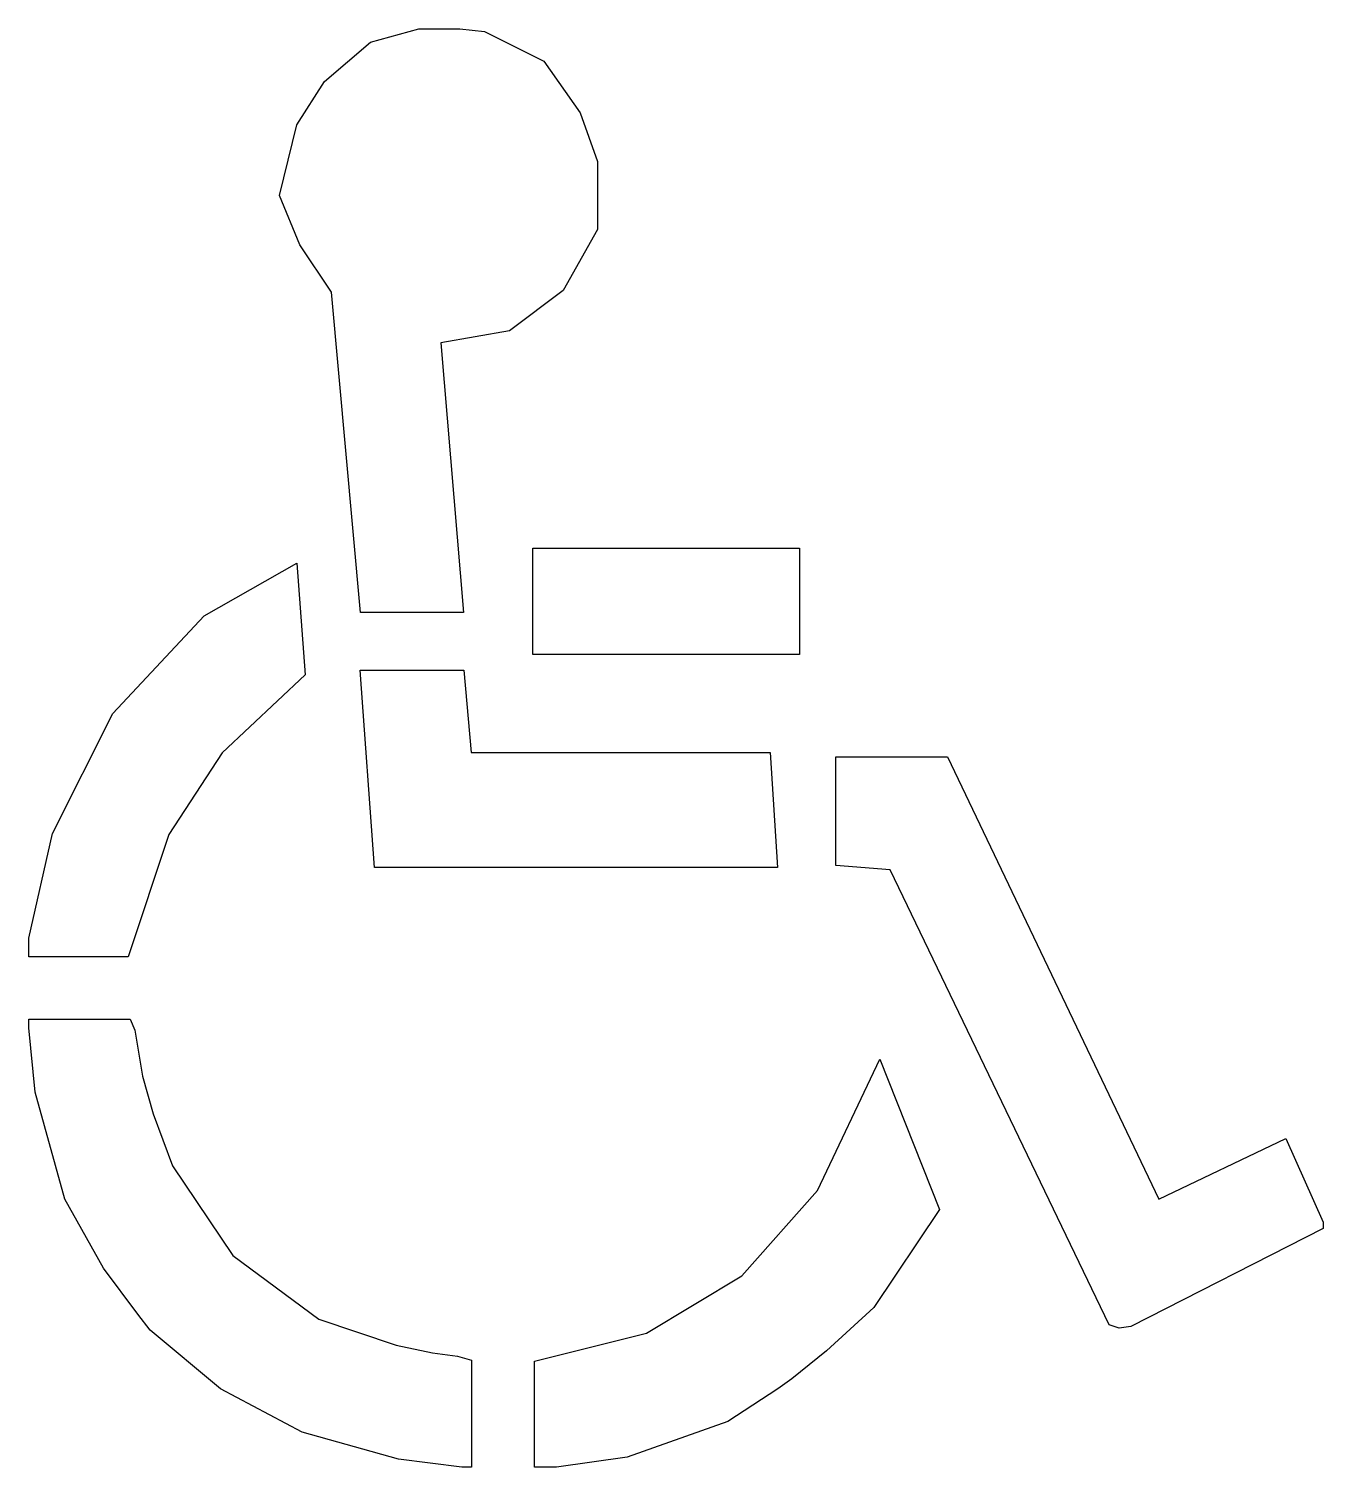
# Model space of a CAD drawing. Header units: inches. Extents: x 3 to 12, y 3 to 13.
import ezdxf

# ---------------------------------------------------------------- set-up
doc = ezdxf.new("R2010")
doc.units = ezdxf.units.IN
doc.header["$MEASUREMENT"] = 0
doc.layers.add('CUT', color=1, linetype='Continuous')

msp = doc.modelspace()

# ---------------------------------------------------------------- linework, layer by layer
at = {"layer": 'CUT'}
for points in [[(4.885, 11.499), (4.743, 11.84), (4.863, 12.333), (5.057, 12.633), (5.376, 12.906), (5.712, 13), (5.998, 13), (6.168, 12.98), (6.582, 12.775), (6.833, 12.415), (6.955, 12.078), (6.955, 11.605), (6.716, 11.181), (6.343, 10.901), (5.866, 10.817), (6.022, 8.943), (5.307, 8.943), (5.105, 11.17)], [(8.358, 8.651), (6.505, 8.651), (6.505, 9.39), (8.358, 9.39)], [(4.345, 7.967), (3.973, 7.398), (3.691, 6.548), (3, 6.548), (3, 6.679), (3.166, 7.405), (3.585, 8.239), (4.219, 8.919), (4.864, 9.284), (4.921, 8.508)], [(8.155, 7.969), (8.206, 7.17), (5.403, 7.17), (5.305, 8.54), (6.025, 8.54), (6.077, 7.969)], [(8.989, 7.152), (8.612, 7.184), (8.612, 7.938), (9.388, 7.938), (10.858, 4.863), (11.739, 5.285), (12, 4.703), (12, 4.659), (10.663, 3.979), (10.582, 3.967), (10.512, 3.991)], [(3.759, 4.063), (3.519, 4.385), (3.25, 4.864), (3.044, 5.607), (3, 6.055), (3, 6.114), (3.706, 6.114), (3.738, 6.039), (3.791, 5.719), (3.865, 5.457), (4, 5.095), (4.419, 4.471), (5.017, 4.029), (5.555, 3.848), (5.806, 3.795), (5.982, 3.773), (6.079, 3.745), (6.079, 3), (6.012, 3), (5.57, 3.055), (4.901, 3.244), (4.334, 3.544), (3.845, 3.954)], [(9.331, 4.791), (8.875, 4.11), (8.547, 3.81), (8.306, 3.615), (8.209, 3.545), (7.86, 3.318), (7.161, 3.07), (6.67, 3), (6.517, 3), (6.517, 3.738), (7.294, 3.931), (7.957, 4.331), (8.483, 4.924), (8.917, 5.836)]]:
    msp.add_lwpolyline(points, close=True, dxfattribs=at)

doc.saveas('drawing.dxf')
